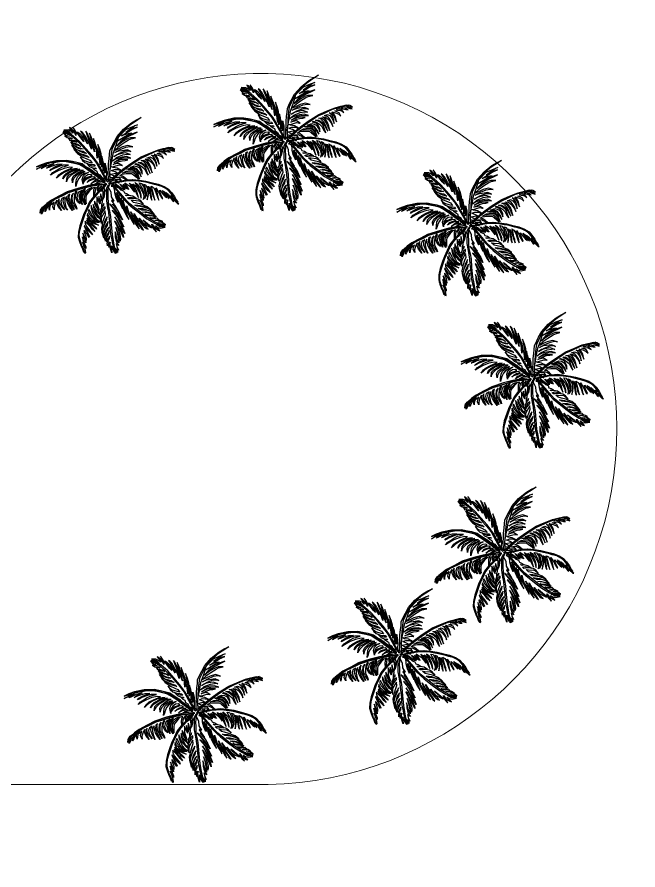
# Model space of a CAD drawing. Header units: millimetres. Extents: x 2508 to 2607, y 837 to 997.
# Drawn here: x 2563.41 to 2579.14, y 877.16 to 898.78 of the extents above; entities that cross this region are included whole.
import ezdxf

# ---------------------------------------------------------------- set-up
doc = ezdxf.new("R2010")
doc.units = ezdxf.units.MM
doc.layers.add('pergolas', color=24, linetype='Continuous')

# ---------------------------------------------------------------- blocks, each defined once
blk = doc.blocks.new('A-19')
at = {"color": 1}
for points in [[(0.001, 0.028), (-0.001, 0.115), (0.003, 0.165), (0.003, 0.225), (0.009, 0.288), (0.016, 0.34), (0.019, 0.385), (0.047, 0.447), (0.07, 0.493), (0.108, 0.563), (0.188, 0.654), (0.286, 0.732), (0.349, 0.769), (0.406, 0.796), (0.323, 0.742), (0.262, 0.699), (0.227, 0.669), (0.172, 0.622), (0.131, 0.574), (0.1, 0.521), (0.071, 0.462), (0.043, 0.402), (0.034, 0.346), (0.025, 0.267), (0.023, 0.199), (0.016, 0.101), (0.02, 0.018), (0.001, 0.028), (0.001, 0.028)], [(-0.102, 0.179), (-0.128, 0.223), (-0.163, 0.277), (-0.205, 0.331), (-0.274, 0.41), (-0.352, 0.497), (-0.435, 0.572), (-0.496, 0.606), (-0.531, 0.619), (-0.483, 0.589), (-0.437, 0.554), (-0.377, 0.499), (-0.332, 0.454), (-0.294, 0.413), (-0.257, 0.367), (-0.216, 0.321), (-0.179, 0.277), (-0.147, 0.232), (-0.068, 0.09), (-0.038, 0.033), (-0.01, 0.001), (0.009, 0.017), (-0.01, 0.022), (-0.027, 0.049), (-0.055, 0.09), (-0.067, 0.122), (-0.102, 0.179), (-0.102, 0.179)], [(0.026, 0.022), (0.089, 0.084), (0.181, 0.159), (0.277, 0.228), (0.407, 0.31), (0.505, 0.351), (0.61, 0.395), (0.679, 0.412), (0.728, 0.422), (0.779, 0.428), (0.723, 0.409), (0.635, 0.389), (0.574, 0.371), (0.473, 0.323), (0.403, 0.292), (0.306, 0.228), (0.236, 0.179), (0.136, 0.103), (0.078, 0.047), (0.02, -0.01), (0.026, 0.022), (0.026, 0.022)], [(-0.039, 0.009), (-0.105, 0.066), (-0.146, 0.095), (-0.192, 0.133), (-0.245, 0.169), (-0.29, 0.196), (-0.326, 0.222), (-0.391, 0.24), (-0.442, 0.251), (-0.52, 0.267), (-0.642, 0.263), (-0.763, 0.237), (-0.832, 0.212), (-0.89, 0.185), (-0.794, 0.215), (-0.723, 0.235), (-0.677, 0.242), (-0.606, 0.255), (-0.543, 0.256), (-0.482, 0.246), (-0.418, 0.231), (-0.354, 0.215), (-0.305, 0.185), (-0.24, 0.142), (-0.185, 0.101), (-0.105, 0.044), (-0.043, -0.012), (-0.039, 0.009), (-0.039, 0.009)], [(0.023, -0.029), (0.003, -0.016), (0.055, -0.009), (0.124, 0.007), (0.223, 0.025), (0.302, 0.032), (0.381, 0.022), (0.465, 0.009), (0.528, -0.006), (0.617, -0.029), (0.691, -0.056), (0.745, -0.09), (0.781, -0.13), (0.818, -0.18), (0.839, -0.22), (0.805, -0.183), (0.772, -0.138), (0.743, -0.105), (0.71, -0.083), (0.66, -0.058), (0.606, -0.042), (0.57, -0.033), (0.481, -0.009), (0.436, -0.001), (0.373, 0.008), (0.311, 0.014), (0.25, 0.013), (0.192, 0.006), (0.137, -0.005), (0.071, -0.021), (0.023, -0.029), (0.023, -0.029)], [(-0.046, -0.013), (-0.134, -0.023), (-0.249, -0.046), (-0.365, -0.076), (-0.511, -0.124), (-0.604, -0.174), (-0.705, -0.227), (-0.762, -0.269), (-0.8, -0.301), (-0.838, -0.337), (-0.787, -0.304), (-0.715, -0.25), (-0.664, -0.215), (-0.562, -0.167), (-0.494, -0.133), (-0.383, -0.099), (-0.302, -0.075), (-0.178, -0.046), (-0.098, -0.037), (-0.017, -0.028), (-0.046, -0.013), (-0.046, -0.013)], [(-0.031, -0.045), (-0.031, -0.022), (-0.065, -0.062), (-0.115, -0.112), (-0.184, -0.184), (-0.234, -0.247), (-0.268, -0.319), (-0.303, -0.396), (-0.325, -0.456), (-0.355, -0.544), (-0.371, -0.621), (-0.373, -0.685), (-0.359, -0.737), (-0.337, -0.794), (-0.315, -0.835), (-0.328, -0.786), (-0.347, -0.733), (-0.359, -0.692), (-0.36, -0.652), (-0.354, -0.597), (-0.337, -0.542), (-0.325, -0.507), (-0.297, -0.42), (-0.278, -0.376), (-0.252, -0.319), (-0.224, -0.263), (-0.189, -0.213), (-0.152, -0.169), (-0.113, -0.129), (-0.063, -0.082), (-0.031, -0.045), (-0.031, -0.045)], [(-0.003, -0.261), (0.001, -0.299), (0.016, -0.362), (0.027, -0.429), (0.035, -0.533), (0.045, -0.65), (0.06, -0.729), (0.069, -0.782), (0.088, -0.856), (0.052, -0.755), (0.046, -0.714), (0.035, -0.672), (0.027, -0.605), (0.024, -0.55), (0.017, -0.491), (0.011, -0.43), (0.005, -0.374), (-0.005, -0.319), (-0.02, -0.234), (-0.019, -0.172), (-0.018, -0.121), (-0.019, -0.077), (0, -0.034), (0.013, -0.035), (-0.004, -0.071), (-0.005, -0.1), (-0.008, -0.142), (-0.005, -0.187), (-0.003, -0.261), (-0.003, -0.261)], [(0.172, -0.191), (0.205, -0.229), (0.251, -0.275), (0.302, -0.32), (0.384, -0.385), (0.478, -0.456), (0.573, -0.513), (0.639, -0.535), (0.676, -0.541), (0.623, -0.521), (0.572, -0.496), (0.502, -0.453), (0.449, -0.417), (0.405, -0.384), (0.36, -0.347), (0.311, -0.308), (0.267, -0.272), (0.227, -0.233), (0.122, -0.109), (0.081, -0.059), (0.048, -0.033), (0.033, -0.053), (0.051, -0.054), (0.074, -0.076), (0.108, -0.112), (0.127, -0.141), (0.172, -0.191), (0.172, -0.191)]]:
    blk.add_lwpolyline(points, dxfattribs=at)
at = {"color": 8}
for points in [[(-0.021, 0.03), (-0.022, 0.077), (-0.019, 0.102), (-0.022, 0.167), (-0.038, 0.228), (-0.035, 0.156), (-0.035, 0.116), (-0.047, 0.107), (-0.046, 0.156), (-0.045, 0.199), (-0.047, 0.232), (-0.056, 0.204), (-0.059, 0.16), (-0.063, 0.134), (-0.063, 0.187), (-0.061, 0.238), (-0.067, 0.268), (-0.08, 0.316), (-0.072, 0.246), (-0.077, 0.205), (-0.086, 0.184), (-0.081, 0.245), (-0.085, 0.312), (-0.09, 0.346), (-0.107, 0.404), (-0.13, 0.465), (-0.115, 0.379), (-0.102, 0.313), (-0.098, 0.266), (-0.098, 0.239), (-0.101, 0.212), (-0.107, 0.262), (-0.113, 0.308), (-0.124, 0.359), (-0.136, 0.404), (-0.154, 0.453), (-0.169, 0.494), (-0.185, 0.539), (-0.18, 0.501), (-0.166, 0.45), (-0.148, 0.388), (-0.134, 0.343), (-0.133, 0.313), (-0.138, 0.294), (-0.143, 0.345), (-0.148, 0.395), (-0.17, 0.441), (-0.192, 0.499), (-0.209, 0.546), (-0.213, 0.56), (-0.233, 0.603), (-0.226, 0.565), (-0.206, 0.5), (-0.192, 0.454), (-0.18, 0.417), (-0.17, 0.374), (-0.185, 0.415), (-0.2, 0.455), (-0.223, 0.515), (-0.249, 0.574), (-0.263, 0.605), (-0.281, 0.628), (-0.268, 0.589), (-0.244, 0.529), (-0.224, 0.468), (-0.209, 0.429), (-0.208, 0.404), (-0.232, 0.466), (-0.258, 0.517), (-0.283, 0.563), (-0.302, 0.592), (-0.322, 0.614), (-0.343, 0.628), (-0.322, 0.596), (-0.297, 0.56), (-0.269, 0.501), (-0.259, 0.473), (-0.291, 0.529), (-0.313, 0.56), (-0.342, 0.587), (-0.377, 0.612), (-0.394, 0.614), (-0.366, 0.588), (-0.337, 0.56), (-0.32, 0.536), (-0.302, 0.502), (-0.329, 0.531), (-0.367, 0.58), (-0.399, 0.612), (-0.416, 0.644), (-0.44, 0.678), (-0.42, 0.637), (-0.401, 0.595), (-0.401, 0.577), (-0.416, 0.61), (-0.437, 0.639), (-0.466, 0.665), (-0.482, 0.673), (-0.467, 0.651), (-0.447, 0.632), (-0.44, 0.606), (-0.465, 0.628), (-0.497, 0.642), (-0.553, 0.643), (-0.489, 0.626), (-0.469, 0.606), (-0.452, 0.589), (-0.521, 0.625), (-0.56, 0.623), (-0.54, 0.615), (-0.494, 0.586), (-0.531, 0.595), (-0.564, 0.616), (-0.536, 0.584), (-0.506, 0.572), (-0.482, 0.565), (-0.52, 0.561), (-0.539, 0.57), (-0.511, 0.549), (-0.487, 0.547), (-0.463, 0.548), (-0.444, 0.535), (-0.482, 0.531), (-0.499, 0.547), (-0.477, 0.515), (-0.435, 0.516), (-0.412, 0.512), (-0.389, 0.49), (-0.415, 0.496), (-0.439, 0.501), (-0.462, 0.517), (-0.447, 0.49), (-0.407, 0.474), (-0.383, 0.467), (-0.36, 0.456), (-0.34, 0.437), (-0.368, 0.453), (-0.393, 0.457), (-0.412, 0.463), (-0.437, 0.476), (-0.459, 0.489), (-0.469, 0.498), (-0.438, 0.461), (-0.402, 0.442), (-0.381, 0.43), (-0.344, 0.419), (-0.312, 0.408), (-0.341, 0.407), (-0.369, 0.415), (-0.413, 0.437), (-0.437, 0.454), (-0.458, 0.476), (-0.434, 0.44), (-0.413, 0.418), (-0.386, 0.399), (-0.341, 0.385), (-0.31, 0.38), (-0.271, 0.353), (-0.294, 0.358), (-0.321, 0.364), (-0.351, 0.376), (-0.379, 0.392), (-0.408, 0.407), (-0.436, 0.433), (-0.453, 0.454), (-0.423, 0.405), (-0.395, 0.38), (-0.348, 0.353), (-0.297, 0.334), (-0.262, 0.323), (-0.237, 0.303), (-0.273, 0.313), (-0.3, 0.321), (-0.329, 0.336), (-0.367, 0.355), (-0.401, 0.377), (-0.422, 0.398), (-0.384, 0.353), (-0.351, 0.332), (-0.316, 0.308), (-0.265, 0.285), (-0.228, 0.268), (-0.202, 0.235), (-0.232, 0.242), (-0.296, 0.26), (-0.31, 0.269), (-0.332, 0.292), (-0.344, 0.311), (-0.32, 0.267), (-0.29, 0.239), (-0.238, 0.22), (-0.199, 0.218), (-0.179, 0.215), (-0.163, 0.197), (-0.199, 0.195), (-0.251, 0.217), (-0.267, 0.228), (-0.232, 0.192), (-0.186, 0.172), (-0.16, 0.173), (-0.146, 0.161), (-0.191, 0.171), (-0.166, 0.149), (-0.141, 0.135), (-0.133, 0.106), (-0.104, 0.089), (-0.085, 0.058), (-0.06, 0.046), (-0.021, 0.03), (-0.021, 0.03)], [(0.02, 0.054), (0.064, 0.06), (0.095, 0.054), (0.055, 0.078), (0.026, 0.095), (0.07, 0.105), (0.1, 0.109), (0.131, 0.095), (0.084, 0.123), (0.054, 0.133), (0.04, 0.14), (0.075, 0.154), (0.111, 0.153), (0.158, 0.143), (0.107, 0.169), (0.058, 0.177), (0.039, 0.187), (0.069, 0.19), (0.134, 0.21), (0.17, 0.205), (0.176, 0.202), (0.131, 0.23), (0.093, 0.222), (0.061, 0.214), (0.132, 0.251), (0.169, 0.262), (0.209, 0.267), (0.24, 0.274), (0.179, 0.277), (0.159, 0.274), (0.125, 0.266), (0.068, 0.239), (0.137, 0.285), (0.184, 0.297), (0.236, 0.3), (0.28, 0.296), (0.226, 0.313), (0.169, 0.307), (0.113, 0.291), (0.081, 0.276), (0.051, 0.259), (0.101, 0.303), (0.177, 0.335), (0.229, 0.343), (0.256, 0.345), (0.27, 0.338), (0.211, 0.359), (0.152, 0.348), (0.105, 0.337), (0.066, 0.315), (0.138, 0.356), (0.213, 0.385), (0.255, 0.386), (0.28, 0.377), (0.235, 0.398), (0.166, 0.387), (0.126, 0.382), (0.079, 0.363), (0.146, 0.401), (0.216, 0.431), (0.264, 0.44), (0.303, 0.433), (0.242, 0.451), (0.176, 0.434), (0.135, 0.415), (0.092, 0.394), (0.071, 0.387), (0.132, 0.444), (0.182, 0.479), (0.248, 0.52), (0.277, 0.534), (0.334, 0.547), (0.274, 0.547), (0.244, 0.536), (0.185, 0.505), (0.13, 0.465), (0.105, 0.442), (0.161, 0.511), (0.229, 0.553), (0.357, 0.617), (0.272, 0.588), (0.22, 0.563), (0.165, 0.531), (0.115, 0.51), (0.233, 0.58), (0.289, 0.603), (0.26, 0.6), (0.213, 0.588), (0.164, 0.569), (0.289, 0.649), (0.357, 0.677), (0.304, 0.663), (0.216, 0.618), (0.329, 0.699), (0.361, 0.707), (0.28, 0.676), (0.211, 0.644), (0.12, 0.552), (0.091, 0.45), (0.055, 0.349), (0.037, 0.252), (0.025, 0.194), (0.013, 0.122), (0.02, 0.054), (0.02, 0.054)], [(0.039, 0.016), (0.081, 0.012), (0.133, -0.014), (0.106, 0.013), (0.078, 0.029), (0.108, 0.032), (0.136, 0.029), (0.169, 0.003), (0.15, 0.034), (0.14, 0.045), (0.108, 0.05), (0.098, 0.054), (0.117, 0.06), (0.155, 0.063), (0.178, 0.052), (0.208, 0.034), (0.235, 0.021), (0.203, 0.051), (0.174, 0.073), (0.141, 0.08), (0.169, 0.098), (0.22, 0.103), (0.286, 0.103), (0.313, 0.086), (0.348, 0.058), (0.371, 0.035), (0.339, 0.086), (0.301, 0.115), (0.262, 0.121), (0.217, 0.116), (0.173, 0.11), (0.22, 0.132), (0.271, 0.141), (0.314, 0.138), (0.345, 0.114), (0.359, 0.084), (0.366, 0.061), (0.387, 0.036), (0.363, 0.107), (0.329, 0.14), (0.297, 0.153), (0.247, 0.153), (0.23, 0.16), (0.275, 0.172), (0.314, 0.167), (0.345, 0.152), (0.362, 0.131), (0.388, 0.095), (0.407, 0.065), (0.393, 0.112), (0.372, 0.138), (0.353, 0.163), (0.317, 0.178), (0.269, 0.179), (0.32, 0.198), (0.352, 0.192), (0.384, 0.175), (0.393, 0.155), (0.408, 0.131), (0.419, 0.095), (0.419, 0.134), (0.403, 0.169), (0.384, 0.197), (0.36, 0.209), (0.327, 0.217), (0.34, 0.228), (0.378, 0.217), (0.416, 0.19), (0.447, 0.163), (0.471, 0.114), (0.494, 0.082), (0.474, 0.141), (0.457, 0.184), (0.423, 0.215), (0.391, 0.232), (0.368, 0.242), (0.408, 0.242), (0.451, 0.212), (0.483, 0.172), (0.499, 0.138), (0.518, 0.104), (0.494, 0.172), (0.474, 0.21), (0.454, 0.233), (0.443, 0.246), (0.436, 0.255), (0.408, 0.266), (0.44, 0.27), (0.473, 0.244), (0.506, 0.191), (0.533, 0.134), (0.543, 0.113), (0.531, 0.166), (0.514, 0.213), (0.489, 0.251), (0.455, 0.281), (0.492, 0.276), (0.522, 0.254), (0.55, 0.222), (0.57, 0.19), (0.58, 0.162), (0.574, 0.197), (0.561, 0.225), (0.536, 0.263), (0.523, 0.278), (0.505, 0.29), (0.477, 0.296), (0.514, 0.31), (0.546, 0.296), (0.571, 0.266), (0.586, 0.234), (0.598, 0.197), (0.594, 0.24), (0.584, 0.265), (0.573, 0.296), (0.55, 0.322), (0.535, 0.331), (0.57, 0.326), (0.598, 0.287), (0.611, 0.258), (0.629, 0.22), (0.616, 0.282), (0.591, 0.323), (0.568, 0.345), (0.616, 0.333), (0.657, 0.314), (0.681, 0.291), (0.662, 0.331), (0.641, 0.341), (0.606, 0.354), (0.669, 0.365), (0.697, 0.352), (0.72, 0.337), (0.689, 0.373), (0.674, 0.378), (0.626, 0.372), (0.665, 0.385), (0.704, 0.38), (0.743, 0.371), (0.771, 0.368), (0.729, 0.388), (0.679, 0.394), (0.758, 0.396), (0.792, 0.386), (0.821, 0.379), (0.784, 0.401), (0.755, 0.408), (0.73, 0.416), (0.773, 0.414), (0.799, 0.405), (0.824, 0.402), (0.791, 0.421), (0.746, 0.425), (0.657, 0.402), (0.608, 0.389), (0.541, 0.363), (0.481, 0.334), (0.419, 0.308), (0.371, 0.281), (0.339, 0.255), (0.242, 0.191), (0.192, 0.158), (0.141, 0.116), (0.101, 0.081), (0.039, 0.016), (0.039, 0.016)], [(-0.052, 0.006), (-0.091, 0.001), (-0.129, -0.009), (-0.166, -0.027), (-0.136, -0.003), (-0.113, 0.008), (-0.097, 0.013), (-0.124, 0.018), (-0.154, 0.007), (-0.173, 0.001), (-0.218, -0.023), (-0.186, 0.006), (-0.167, 0.018), (-0.15, 0.026), (-0.122, 0.033), (-0.171, 0.035), (-0.202, 0.026), (-0.241, 0.011), (-0.264, -0.006), (-0.234, 0.025), (-0.205, 0.039), (-0.171, 0.049), (-0.158, 0.051), (-0.181, 0.064), (-0.214, 0.059), (-0.264, 0.039), (-0.293, 0.016), (-0.313, -0.008), (-0.302, 0.029), (-0.277, 0.051), (-0.247, 0.061), (-0.202, 0.079), (-0.218, 0.09), (-0.255, 0.086), (-0.29, 0.062), (-0.306, 0.037), (-0.317, -0.006), (-0.314, -0.029), (-0.324, 0.032), (-0.312, 0.073), (-0.28, 0.103), (-0.248, 0.118), (-0.3, 0.1), (-0.341, 0.074), (-0.365, 0.044), (-0.385, 0.004), (-0.393, -0.025), (-0.403, -0.057), (-0.401, -0.015), (-0.396, 0.034), (-0.377, 0.068), (-0.348, 0.095), (-0.311, 0.116), (-0.292, 0.128), (-0.344, 0.111), (-0.391, 0.082), (-0.426, 0.045), (-0.44, 0.016), (-0.444, -0.013), (-0.45, 0.036), (-0.434, 0.069), (-0.403, 0.094), (-0.381, 0.114), (-0.341, 0.133), (-0.307, 0.143), (-0.349, 0.144), (-0.386, 0.13), (-0.428, 0.103), (-0.459, 0.085), (-0.5, 0.044), (-0.516, 0.019), (-0.518, 0.001), (-0.512, 0.057), (-0.484, 0.087), (-0.443, 0.11), (-0.386, 0.147), (-0.353, 0.16), (-0.419, 0.142), (-0.471, 0.118), (-0.511, 0.091), (-0.541, 0.071), (-0.564, 0.039), (-0.55, 0.077), (-0.521, 0.105), (-0.488, 0.124), (-0.44, 0.15), (-0.403, 0.161), (-0.382, 0.168), (-0.419, 0.164), (-0.487, 0.146), (-0.548, 0.117), (-0.591, 0.089), (-0.609, 0.074), (-0.641, 0.045), (-0.612, 0.087), (-0.58, 0.113), (-0.527, 0.141), (-0.469, 0.165), (-0.442, 0.178), (-0.477, 0.182), (-0.547, 0.167), (-0.615, 0.141), (-0.664, 0.115), (-0.718, 0.082), (-0.688, 0.115), (-0.647, 0.14), (-0.615, 0.163), (-0.567, 0.186), (-0.545, 0.192), (-0.492, 0.207), (-0.558, 0.207), (-0.602, 0.194), (-0.67, 0.168), (-0.707, 0.148), (-0.724, 0.139), (-0.708, 0.158), (-0.67, 0.182), (-0.627, 0.202), (-0.571, 0.218), (-0.633, 0.214), (-0.694, 0.196), (-0.736, 0.179), (-0.766, 0.169), (-0.735, 0.194), (-0.698, 0.212), (-0.669, 0.226), (-0.741, 0.206), (-0.81, 0.173), (-0.833, 0.162), (-0.812, 0.183), (-0.762, 0.206), (-0.844, 0.178), (-0.89, 0.156), (-0.851, 0.178), (-0.809, 0.201), (-0.745, 0.235), (-0.648, 0.256), (-0.566, 0.259), (-0.49, 0.256), (-0.412, 0.231), (-0.349, 0.225), (-0.291, 0.192), (-0.206, 0.13), (-0.111, 0.056), (-0.052, 0.006), (-0.052, 0.006)], [(0.057, -0.021), (0.087, -0.051), (0.117, -0.071), (0.165, -0.09), (0.128, -0.062), (0.104, -0.048), (0.088, -0.022), (0.115, -0.041), (0.146, -0.065), (0.184, -0.09), (0.209, -0.093), (0.179, -0.069), (0.156, -0.045), (0.146, -0.028), (0.172, -0.043), (0.192, -0.062), (0.21, -0.073), (0.237, -0.084), (0.213, -0.065), (0.183, -0.028), (0.207, -0.041), (0.233, -0.069), (0.252, -0.092), (0.233, -0.056), (0.22, -0.036), (0.202, -0.011), (0.23, -0.027), (0.265, -0.053), (0.292, -0.084), (0.324, -0.126), (0.314, -0.096), (0.284, -0.053), (0.262, -0.016), (0.284, -0.03), (0.304, -0.056), (0.33, -0.108), (0.353, -0.155), (0.371, -0.192), (0.351, -0.12), (0.333, -0.073), (0.314, -0.042), (0.303, -0.024), (0.333, -0.044), (0.353, -0.074), (0.374, -0.111), (0.388, -0.143), (0.397, -0.176), (0.408, -0.2), (0.407, -0.164), (0.392, -0.118), (0.368, -0.065), (0.343, -0.03), (0.331, -0.009), (0.357, -0.029), (0.387, -0.065), (0.402, -0.084), (0.423, -0.127), (0.433, -0.152), (0.437, -0.182), (0.431, -0.217), (0.449, -0.183), (0.445, -0.144), (0.428, -0.095), (0.42, -0.075), (0.398, -0.041), (0.383, -0.013), (0.412, -0.018), (0.434, -0.058), (0.447, -0.107), (0.461, -0.148), (0.459, -0.186), (0.446, -0.211), (0.473, -0.168), (0.473, -0.127), (0.465, -0.095), (0.456, -0.059), (0.436, -0.026), (0.461, -0.036), (0.481, -0.074), (0.485, -0.108), (0.487, -0.149), (0.486, -0.183), (0.482, -0.22), (0.493, -0.178), (0.499, -0.138), (0.495, -0.104), (0.497, -0.084), (0.491, -0.051), (0.506, -0.089), (0.514, -0.138), (0.52, -0.185), (0.528, -0.211), (0.538, -0.226), (0.533, -0.183), (0.528, -0.157), (0.524, -0.123), (0.517, -0.089), (0.51, -0.059), (0.526, -0.085), (0.537, -0.115), (0.552, -0.173), (0.565, -0.204), (0.575, -0.224), (0.569, -0.186), (0.559, -0.152), (0.547, -0.106), (0.539, -0.069), (0.532, -0.054), (0.559, -0.07), (0.581, -0.111), (0.599, -0.163), (0.612, -0.201), (0.625, -0.224), (0.617, -0.189), (0.607, -0.147), (0.599, -0.117), (0.585, -0.08), (0.589, -0.075), (0.617, -0.119), (0.636, -0.16), (0.664, -0.205), (0.673, -0.205), (0.65, -0.155), (0.639, -0.123), (0.636, -0.104), (0.658, -0.127), (0.679, -0.154), (0.702, -0.179), (0.725, -0.195), (0.703, -0.159), (0.686, -0.135), (0.671, -0.107), (0.691, -0.124), (0.714, -0.152), (0.741, -0.197), (0.752, -0.207), (0.744, -0.178), (0.728, -0.149), (0.715, -0.132), (0.743, -0.156), (0.767, -0.195), (0.794, -0.232), (0.809, -0.244), (0.801, -0.23), (0.776, -0.181), (0.768, -0.167), (0.8, -0.211), (0.819, -0.232), (0.858, -0.27), (0.871, -0.271), (0.83, -0.223), (0.812, -0.195), (0.862, -0.248), (0.823, -0.197), (0.798, -0.162), (0.762, -0.113), (0.739, -0.092), (0.669, -0.053), (0.59, -0.03), (0.515, -0.008), (0.435, 0.004), (0.35, 0.019), (0.295, 0.025), (0.213, 0.017), (0.161, 0.01), (0.057, -0.021), (0.057, -0.021)], [(-0.049, -0.028), (-0.072, -0.063), (-0.085, -0.119), (-0.09, -0.082), (-0.083, -0.05), (-0.106, -0.07), (-0.121, -0.093), (-0.122, -0.136), (-0.133, -0.102), (-0.135, -0.087), (-0.119, -0.058), (-0.116, -0.049), (-0.132, -0.059), (-0.158, -0.087), (-0.165, -0.112), (-0.17, -0.146), (-0.178, -0.176), (-0.179, -0.132), (-0.178, -0.095), (-0.163, -0.066), (-0.196, -0.076), (-0.232, -0.111), (-0.273, -0.163), (-0.277, -0.194), (-0.277, -0.238), (-0.275, -0.271), (-0.294, -0.215), (-0.293, -0.167), (-0.271, -0.133), (-0.239, -0.102), (-0.206, -0.07), (-0.254, -0.093), (-0.293, -0.127), (-0.318, -0.163), (-0.319, -0.2), (-0.305, -0.231), (-0.293, -0.251), (-0.286, -0.282), (-0.326, -0.219), (-0.329, -0.173), (-0.319, -0.139), (-0.286, -0.1), (-0.282, -0.082), (-0.319, -0.111), (-0.34, -0.144), (-0.348, -0.177), (-0.344, -0.204), (-0.332, -0.246), (-0.321, -0.28), (-0.348, -0.24), (-0.355, -0.207), (-0.362, -0.176), (-0.35, -0.138), (-0.321, -0.101), (-0.369, -0.129), (-0.384, -0.157), (-0.392, -0.192), (-0.383, -0.211), (-0.372, -0.239), (-0.351, -0.271), (-0.382, -0.246), (-0.399, -0.211), (-0.408, -0.179), (-0.402, -0.152), (-0.387, -0.121), (-0.405, -0.124), (-0.42, -0.16), (-0.424, -0.207), (-0.423, -0.249), (-0.399, -0.299), (-0.389, -0.336), (-0.423, -0.283), (-0.444, -0.243), (-0.447, -0.198), (-0.44, -0.162), (-0.433, -0.138), (-0.458, -0.168), (-0.462, -0.22), (-0.452, -0.271), (-0.436, -0.305), (-0.422, -0.341), (-0.459, -0.28), (-0.475, -0.24), (-0.481, -0.21), (-0.484, -0.193), (-0.486, -0.182), (-0.476, -0.153), (-0.5, -0.174), (-0.501, -0.218), (-0.481, -0.276), (-0.454, -0.332), (-0.444, -0.354), (-0.477, -0.312), (-0.503, -0.268), (-0.516, -0.225), (-0.518, -0.181), (-0.538, -0.212), (-0.539, -0.249), (-0.532, -0.291), (-0.521, -0.327), (-0.507, -0.352), (-0.529, -0.325), (-0.542, -0.297), (-0.555, -0.253), (-0.559, -0.234), (-0.557, -0.212), (-0.544, -0.188), (-0.578, -0.206), (-0.589, -0.24), (-0.58, -0.279), (-0.565, -0.311), (-0.545, -0.344), (-0.575, -0.313), (-0.588, -0.29), (-0.604, -0.261), (-0.61, -0.226), (-0.608, -0.21), (-0.626, -0.239), (-0.614, -0.286), (-0.601, -0.314), (-0.582, -0.353), (-0.622, -0.304), (-0.638, -0.259), (-0.639, -0.227), (-0.661, -0.272), (-0.672, -0.313), (-0.669, -0.347), (-0.688, -0.308), (-0.684, -0.285), (-0.671, -0.25), (-0.72, -0.292), (-0.727, -0.321), (-0.729, -0.349), (-0.738, -0.303), (-0.732, -0.287), (-0.698, -0.255), (-0.732, -0.276), (-0.753, -0.31), (-0.771, -0.345), (-0.786, -0.367), (-0.776, -0.324), (-0.748, -0.282), (-0.8, -0.339), (-0.813, -0.372), (-0.827, -0.4), (-0.82, -0.358), (-0.807, -0.33), (-0.797, -0.307), (-0.823, -0.34), (-0.832, -0.366), (-0.846, -0.388), (-0.84, -0.351), (-0.815, -0.313), (-0.74, -0.258), (-0.699, -0.229), (-0.636, -0.194), (-0.575, -0.166), (-0.517, -0.135), (-0.464, -0.116), (-0.423, -0.107), (-0.313, -0.073), (-0.256, -0.054), (-0.19, -0.042), (-0.139, -0.033), (-0.049, -0.028), (-0.049, -0.028)], [(-0.055, -0.071), (-0.047, -0.111), (-0.046, -0.148), (-0.056, -0.197), (-0.059, -0.151), (-0.059, -0.125), (-0.072, -0.097), (-0.069, -0.13), (-0.067, -0.168), (-0.068, -0.213), (-0.077, -0.236), (-0.082, -0.2), (-0.09, -0.166), (-0.098, -0.149), (-0.099, -0.179), (-0.095, -0.206), (-0.096, -0.227), (-0.1, -0.256), (-0.104, -0.225), (-0.118, -0.179), (-0.12, -0.207), (-0.111, -0.245), (-0.103, -0.273), (-0.122, -0.237), (-0.132, -0.215), (-0.144, -0.186), (-0.144, -0.218), (-0.142, -0.263), (-0.131, -0.302), (-0.113, -0.351), (-0.133, -0.326), (-0.153, -0.278), (-0.172, -0.239), (-0.172, -0.266), (-0.16, -0.297), (-0.132, -0.347), (-0.105, -0.392), (-0.083, -0.427), (-0.133, -0.371), (-0.163, -0.33), (-0.178, -0.298), (-0.187, -0.278), (-0.186, -0.314), (-0.173, -0.348), (-0.152, -0.385), (-0.134, -0.413), (-0.111, -0.44), (-0.097, -0.463), (-0.125, -0.442), (-0.157, -0.404), (-0.188, -0.355), (-0.204, -0.316), (-0.215, -0.294), (-0.212, -0.327), (-0.199, -0.371), (-0.191, -0.393), (-0.167, -0.434), (-0.151, -0.456), (-0.128, -0.477), (-0.095, -0.491), (-0.133, -0.487), (-0.164, -0.462), (-0.196, -0.422), (-0.207, -0.404), (-0.224, -0.367), (-0.24, -0.34), (-0.251, -0.367), (-0.23, -0.406), (-0.197, -0.443), (-0.169, -0.479), (-0.137, -0.497), (-0.109, -0.5), (-0.159, -0.5), (-0.194, -0.476), (-0.216, -0.452), (-0.242, -0.426), (-0.258, -0.39), (-0.264, -0.417), (-0.241, -0.454), (-0.216, -0.476), (-0.183, -0.5), (-0.153, -0.518), (-0.122, -0.535), (-0.162, -0.522), (-0.199, -0.505), (-0.225, -0.483), (-0.243, -0.473), (-0.267, -0.45), (-0.243, -0.484), (-0.206, -0.516), (-0.171, -0.547), (-0.153, -0.568), (-0.145, -0.585), (-0.18, -0.557), (-0.199, -0.54), (-0.225, -0.518), (-0.25, -0.492), (-0.271, -0.471), (-0.258, -0.499), (-0.237, -0.524), (-0.198, -0.568), (-0.179, -0.596), (-0.169, -0.615), (-0.196, -0.588), (-0.219, -0.562), (-0.252, -0.527), (-0.277, -0.501), (-0.287, -0.486), (-0.288, -0.519), (-0.266, -0.558), (-0.232, -0.603), (-0.207, -0.633), (-0.196, -0.657), (-0.221, -0.632), (-0.25, -0.6), (-0.271, -0.576), (-0.294, -0.545), (-0.301, -0.545), (-0.279, -0.593), (-0.255, -0.632), (-0.233, -0.679), (-0.238, -0.687), (-0.267, -0.641), (-0.288, -0.613), (-0.302, -0.601), (-0.295, -0.632), (-0.282, -0.663), (-0.275, -0.697), (-0.274, -0.726), (-0.293, -0.686), (-0.303, -0.66), (-0.318, -0.633), (-0.314, -0.658), (-0.303, -0.691), (-0.281, -0.739), (-0.279, -0.754), (-0.298, -0.732), (-0.315, -0.702), (-0.322, -0.682), (-0.317, -0.719), (-0.298, -0.761), (-0.28, -0.802), (-0.279, -0.823), (-0.286, -0.808), (-0.314, -0.76), (-0.321, -0.745), (-0.302, -0.797), (-0.293, -0.824), (-0.284, -0.878), (-0.29, -0.888), (-0.308, -0.829), (-0.322, -0.798), (-0.305, -0.869), (-0.326, -0.808), (-0.342, -0.767), (-0.363, -0.712), (-0.367, -0.679), (-0.362, -0.601), (-0.34, -0.521), (-0.317, -0.447), (-0.283, -0.373), (-0.248, -0.293), (-0.224, -0.245), (-0.172, -0.181), (-0.138, -0.141), (-0.055, -0.071), (-0.055, -0.071)], [(-0.005, -0.054), (0.015, -0.092), (0.029, -0.123), (0.034, -0.184), (0.068, -0.238), (0.042, -0.222), (0.064, -0.246), (0.038, -0.233), (0.059, -0.261), (0.076, -0.286), (0.102, -0.328), (0.057, -0.274), (0.05, -0.28), (0.095, -0.329), (0.116, -0.356), (0.147, -0.408), (0.174, -0.468), (0.124, -0.397), (0.085, -0.343), (0.053, -0.307), (0.034, -0.288), (0.012, -0.272), (0.044, -0.31), (0.074, -0.348), (0.103, -0.39), (0.127, -0.43), (0.149, -0.477), (0.169, -0.515), (0.191, -0.558), (0.167, -0.529), (0.139, -0.483), (0.107, -0.427), (0.084, -0.387), (0.063, -0.364), (0.046, -0.355), (0.08, -0.394), (0.112, -0.432), (0.13, -0.479), (0.157, -0.536), (0.179, -0.58), (0.186, -0.593), (0.203, -0.638), (0.181, -0.606), (0.148, -0.547), (0.124, -0.505), (0.106, -0.471), (0.081, -0.433), (0.102, -0.473), (0.12, -0.512), (0.147, -0.57), (0.172, -0.629), (0.184, -0.661), (0.188, -0.689), (0.169, -0.653), (0.143, -0.594), (0.112, -0.537), (0.094, -0.5), (0.077, -0.482), (0.105, -0.542), (0.124, -0.596), (0.14, -0.646), (0.148, -0.68), (0.15, -0.709), (0.146, -0.734), (0.137, -0.697), (0.128, -0.654), (0.105, -0.593), (0.092, -0.566), (0.11, -0.628), (0.117, -0.666), (0.126, -0.706), (0.13, -0.732), (0.13, -0.756), (0.115, -0.724), (0.101, -0.682), (0.095, -0.653), (0.083, -0.617), (0.086, -0.657), (0.086, -0.685), (0.094, -0.718), (0.106, -0.754), (0.131, -0.789), (0.107, -0.776), (0.096, -0.764), (0.104, -0.799), (0.126, -0.846), (0.106, -0.823), (0.112, -0.853), (0.113, -0.875), (0.093, -0.83), (0.083, -0.824), (0.099, -0.881), (0.079, -0.845), (0.053, -0.79), (0.065, -0.83), (0.088, -0.886), (0.076, -0.874), (0.054, -0.835), (0.036, -0.792), (0.041, -0.879), (0.025, -0.828), (0.021, -0.792), (0.024, -0.746), (0.015, -0.779), (0.011, -0.814), (0.004, -0.791), (0.004, -0.765), (0.008, -0.743), (-0.012, -0.791), (-0.013, -0.758), (0.001, -0.723), (0.014, -0.703), (0.014, -0.672), (0, -0.695), (-0.013, -0.715), (-0.017, -0.743), (-0.026, -0.713), (-0.01, -0.674), (0.002, -0.652), (0.01, -0.628), (0.01, -0.6), (0.002, -0.631), (-0.014, -0.652), (-0.022, -0.67), (-0.029, -0.697), (-0.035, -0.722), (-0.035, -0.735), (-0.041, -0.688), (-0.03, -0.648), (-0.024, -0.625), (-0.006, -0.59), (0.008, -0.56), (-0.012, -0.58), (-0.026, -0.606), (-0.042, -0.653), (-0.045, -0.682), (-0.044, -0.712), (-0.053, -0.67), (-0.054, -0.64), (-0.049, -0.607), (-0.029, -0.565), (-0.011, -0.539), (-0.003, -0.492), (-0.016, -0.512), (-0.03, -0.535), (-0.042, -0.565), (-0.05, -0.596), (-0.059, -0.628), (-0.059, -0.667), (-0.056, -0.694), (-0.071, -0.638), (-0.069, -0.6), (-0.056, -0.548), (-0.035, -0.497), (-0.019, -0.465), (-0.016, -0.433), (-0.034, -0.465), (-0.047, -0.491), (-0.055, -0.522), (-0.068, -0.563), (-0.076, -0.602), (-0.075, -0.632), (-0.082, -0.573), (-0.074, -0.535), (-0.067, -0.493), (-0.048, -0.441), (-0.035, -0.402), (-0.041, -0.36), (-0.056, -0.387), (-0.088, -0.445), (-0.091, -0.462), (-0.089, -0.495), (-0.084, -0.516), (-0.099, -0.467), (-0.1, -0.427), (-0.076, -0.377), (-0.051, -0.347), (-0.04, -0.33), (-0.041, -0.308), (-0.068, -0.33), (-0.088, -0.384), (-0.091, -0.403), (-0.093, -0.352), (-0.075, -0.305), (-0.056, -0.287), (-0.056, -0.269), (-0.079, -0.309), (-0.079, -0.275), (-0.071, -0.247), (-0.075, -0.224), (-0.057, -0.197), (-0.053, -0.17), (-0.041, -0.119), (-0.005, -0.054), (-0.005, -0.054)], [(0.065, -0.059), (0.074, -0.105), (0.075, -0.132), (0.092, -0.193), (0.118, -0.251), (0.102, -0.18), (0.094, -0.141), (0.105, -0.131), (0.113, -0.178), (0.119, -0.22), (0.128, -0.252), (0.131, -0.224), (0.126, -0.181), (0.125, -0.155), (0.136, -0.206), (0.143, -0.256), (0.154, -0.284), (0.175, -0.33), (0.156, -0.262), (0.152, -0.22), (0.157, -0.199), (0.163, -0.26), (0.18, -0.324), (0.192, -0.356), (0.22, -0.41), (0.254, -0.465), (0.222, -0.385), (0.197, -0.323), (0.184, -0.276), (0.18, -0.25), (0.178, -0.222), (0.191, -0.271), (0.207, -0.316), (0.226, -0.363), (0.248, -0.404), (0.275, -0.45), (0.296, -0.487), (0.32, -0.529), (0.309, -0.492), (0.285, -0.444), (0.255, -0.387), (0.235, -0.345), (0.228, -0.316), (0.228, -0.297), (0.243, -0.345), (0.258, -0.393), (0.288, -0.434), (0.32, -0.488), (0.346, -0.53), (0.353, -0.543), (0.381, -0.582), (0.366, -0.546), (0.334, -0.486), (0.312, -0.443), (0.293, -0.41), (0.276, -0.37), (0.297, -0.407), (0.32, -0.443), (0.354, -0.498), (0.391, -0.552), (0.411, -0.578), (0.433, -0.597), (0.413, -0.562), (0.376, -0.508), (0.346, -0.451), (0.325, -0.416), (0.318, -0.392), (0.354, -0.449), (0.389, -0.493), (0.422, -0.534), (0.446, -0.559), (0.47, -0.576), (0.492, -0.586), (0.467, -0.558), (0.435, -0.528), (0.397, -0.476), (0.381, -0.449), (0.423, -0.498), (0.451, -0.525), (0.484, -0.545), (0.524, -0.563), (0.54, -0.563), (0.508, -0.542), (0.474, -0.52), (0.454, -0.5), (0.429, -0.47), (0.461, -0.494), (0.508, -0.534), (0.544, -0.56), (0.568, -0.588), (0.597, -0.617), (0.571, -0.58), (0.544, -0.543), (0.54, -0.525), (0.561, -0.554), (0.588, -0.579), (0.621, -0.599), (0.639, -0.604), (0.62, -0.586), (0.596, -0.57), (0.585, -0.546), (0.612, -0.564), (0.647, -0.571), (0.702, -0.561), (0.636, -0.556), (0.613, -0.54), (0.592, -0.529), (0.668, -0.551), (0.705, -0.541), (0.683, -0.536), (0.633, -0.516), (0.671, -0.519), (0.708, -0.532), (0.674, -0.507), (0.643, -0.5), (0.618, -0.498), (0.653, -0.487), (0.675, -0.492), (0.643, -0.476), (0.619, -0.479), (0.596, -0.484), (0.575, -0.477), (0.611, -0.465), (0.631, -0.476), (0.603, -0.45), (0.562, -0.459), (0.539, -0.458), (0.512, -0.442), (0.54, -0.443), (0.563, -0.443), (0.589, -0.454), (0.569, -0.43), (0.527, -0.422), (0.502, -0.421), (0.477, -0.415), (0.453, -0.399), (0.485, -0.409), (0.51, -0.408), (0.531, -0.411), (0.557, -0.419), (0.581, -0.427), (0.592, -0.434), (0.555, -0.405), (0.516, -0.392), (0.493, -0.384), (0.455, -0.38), (0.422, -0.375), (0.45, -0.369), (0.478, -0.372), (0.526, -0.385), (0.553, -0.397), (0.578, -0.415), (0.546, -0.384), (0.522, -0.367), (0.491, -0.353), (0.447, -0.349), (0.414, -0.348), (0.37, -0.33), (0.395, -0.33), (0.422, -0.331), (0.453, -0.338), (0.484, -0.348), (0.516, -0.357), (0.547, -0.378), (0.569, -0.394), (0.529, -0.353), (0.497, -0.332), (0.447, -0.316), (0.391, -0.306), (0.356, -0.302), (0.328, -0.287), (0.365, -0.289), (0.394, -0.292), (0.425, -0.302), (0.465, -0.313), (0.503, -0.328), (0.527, -0.345), (0.482, -0.307), (0.445, -0.293), (0.406, -0.277), (0.352, -0.263), (0.313, -0.254), (0.281, -0.226), (0.312, -0.228), (0.377, -0.233), (0.393, -0.239), (0.42, -0.259), (0.434, -0.275), (0.402, -0.235), (0.368, -0.213), (0.313, -0.206), (0.275, -0.21), (0.255, -0.211), (0.236, -0.197), (0.27, -0.187), (0.326, -0.199), (0.344, -0.207), (0.302, -0.178), (0.252, -0.168), (0.228, -0.174), (0.212, -0.164), (0.257, -0.166), (0.23, -0.149), (0.202, -0.139), (0.19, -0.113), (0.157, -0.101), (0.132, -0.075), (0.106, -0.068), (0.065, -0.059), (0.065, -0.059)]]:
    blk.add_lwpolyline(points, dxfattribs=at)

msp = doc.modelspace()

# ---------------------------------------------------------------- linework, layer by layer
at = {"lineweight": 0}
msp.add_line((2569.774, 879.323), (2556.336, 879.323), dxfattribs=at)
for radius, end in [(15.014, 141.878), (9.014, 147.7236)]:
    msp.add_arc((2569.594, 888.336), radius, 271.1448, end, dxfattribs=at)

# ---------------------------------------------------------------- block references
at = {"layer": 'pergolas', "xscale": 2.046488804899269, "yscale": 2.046488804899269, "zscale": 2.046488804899269}
for p in [(2570.22, 895.675), (2565.724, 894.601), (2574.856, 893.519), (2576.482, 889.66), (2575.731, 885.236), (2573.106, 882.659), (2567.947, 881.186)]:
    msp.add_blockref('A-19', p, dxfattribs=at)

doc.saveas('drawing.dxf')
